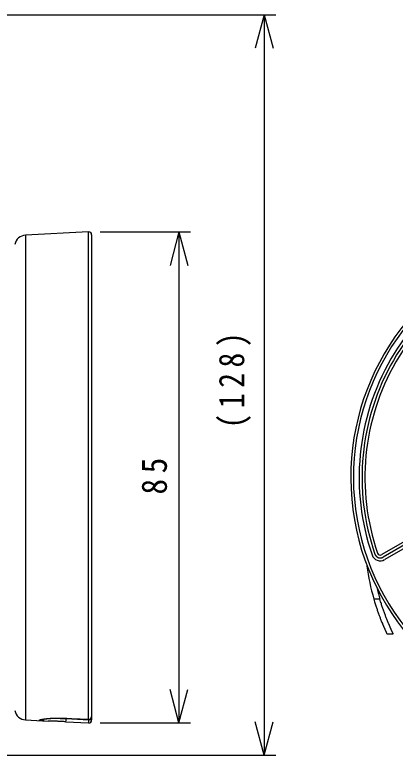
# Model space of a CAD drawing. Units: millimetres on the paper, scale 1:2. Extents: x -142 to 142, y -98 to 91.
# Drawn here: x 44.3 to 77.2, y -23.8 to 40.2 of the extents above; entities that cross this region are included whole.
import ezdxf

# ---------------------------------------------------------------- set-up
doc = ezdxf.new("R2010")
doc.units = ezdxf.units.MM
doc.layers.add('0-0_0', color=4, linetype='Continuous')
doc.styles.add('ＭＳ ゴシック', font='')
doc.styles.get('ＭＳ ゴシック').set_extended_font_data('MS Gothic')

msp = doc.modelspace()

# ---------------------------------------------------------------- linework, layer by layer
at = {"layer": '0-0_0'}
for p, q in [((32.582, 40.242), (66.856, 40.242)), ((65.856, 40.242), (65.079, 37.344)), ((65.856, 40.242), (65.856, -23.758)), ((65.856, 40.242), (66.632, 37.344)), ((50.669, 21.478), (45.216, 21.193)), ((45.216, 21.193), (45.216, 1.557)), ((50.669, -20.653), (50.669, 21.478)), ((50.932, 21.229), (50.932, -20.407)), ((51.669, 21.478), (59.483, 21.479)), ((58.483, 21.479), (57.707, 18.581)), ((58.483, 21.479), (58.484, -20.963)), ((58.483, 21.479), (59.26, 18.581)), ((45.216, 1.557), (45.216, -20.708)), ((78.193, -5.164), (76.017, -6.421)), ((78.318, -5.381), (76.142, -6.637)), ((78.443, -5.597), (76.267, -6.854)), ((75.849, -10.258), (75.328, -10.258)), ((76.453, -13.258), (77.007, -13.258)), ((58.484, -20.963), (57.707, -18.066)), ((58.484, -20.963), (59.26, -18.066)), ((50.932, -20.407), (50.932, -20.714)), ((45.216, -20.708), (47.16, -20.805)), ((48.713, -20.566), (48.711, -20.562)), ((48.712, -20.864), (48.711, -20.864)), ((48.712, -20.864), (50.669, -20.963)), ((48.733, -20.599), (48.733, -20.567)), ((48.733, -20.599), (50.691, -20.698)), ((50.671, -20.657), (50.669, -20.653)), ((50.691, -20.698), (50.691, -20.657)), ((51.669, -20.964), (59.484, -20.963)), ((65.856, -23.758), (65.079, -20.86)), ((65.856, -23.758), (66.632, -20.86)), ((-39.318, -23.758), (66.856, -23.758))]:
    msp.add_line(p, q, dxfattribs=at)
for points in [[(75.418, -6.368), (75.425, -6.387), (75.432, -6.404), (75.438, -6.42), (75.445, -6.433), (75.451, -6.446), (75.458, -6.457), (75.464, -6.468), (75.471, -6.478), (75.479, -6.488), (75.486, -6.498), (75.494, -6.509), (75.503, -6.519), (75.511, -6.529), (75.52, -6.539), (75.528, -6.548), (75.537, -6.558), (75.545, -6.566), (75.553, -6.574), (75.56, -6.581), (75.568, -6.588), (75.575, -6.594), (75.582, -6.6), (75.589, -6.606), (75.596, -6.611), (75.604, -6.616), (75.612, -6.621), (75.621, -6.627), (75.631, -6.632), (75.641, -6.638), (75.652, -6.644), (75.663, -6.649), (75.675, -6.655), (75.686, -6.66), (75.697, -6.665), (75.708, -6.67), (75.718, -6.675), (75.728, -6.679), (75.737, -6.682), (75.746, -6.685)], [(75.746, -6.685), (75.755, -6.688), (75.763, -6.69), (75.772, -6.692), (75.78, -6.694), (75.79, -6.696), (75.799, -6.697), (75.809, -6.698), (75.82, -6.7), (75.831, -6.701), (75.842, -6.702), (75.853, -6.703), (75.864, -6.703), (75.875, -6.704), (75.885, -6.704), (75.894, -6.705), (75.903, -6.705), (75.911, -6.705), (75.919, -6.705), (75.926, -6.704), (75.933, -6.704), (75.94, -6.703), (75.948, -6.702), (75.955, -6.701), (75.963, -6.7), (75.971, -6.698), (75.98, -6.696), (75.99, -6.694), (75.999, -6.692), (76.009, -6.69), (76.019, -6.687), (76.028, -6.685), (76.038, -6.682), (76.048, -6.68), (76.057, -6.677), (76.066, -6.674), (76.075, -6.67), (76.084, -6.667), (76.094, -6.662), (76.104, -6.657)], [(76.104, -6.657), (76.116, -6.652), (76.128, -6.645), (76.142, -6.637)], [(75.328, -10.258), (75.363, -10.38), (75.396, -10.49), (75.426, -10.59), (75.453, -10.681), (75.48, -10.766), (75.505, -10.846), (75.53, -10.922), (75.554, -10.996), (75.579, -11.071), (75.605, -11.146), (75.631, -11.223), (75.658, -11.3), (75.685, -11.377), (75.712, -11.453), (75.739, -11.529), (75.766, -11.603), (75.792, -11.675), (75.817, -11.745), (75.842, -11.812), (75.867, -11.877), (75.891, -11.941), (75.916, -12.006), (75.942, -12.073), (75.97, -12.143), (76, -12.216), (76.031, -12.294), (76.066, -12.379)], [(76.642, -12.457), (76.631, -12.432), (76.62, -12.406), (76.608, -12.379), (76.572, -12.294), (76.54, -12.216), (76.509, -12.143), (76.481, -12.073), (76.454, -12.007), (76.428, -11.942), (76.403, -11.877), (76.378, -11.812), (76.352, -11.745), (76.326, -11.676), (76.299, -11.603), (76.271, -11.529), (76.244, -11.454), (76.216, -11.377), (76.188, -11.3), (76.161, -11.223), (76.134, -11.147), (76.107, -11.071), (76.082, -10.997), (76.056, -10.923), (76.031, -10.846), (76.005, -10.767), (75.978, -10.682), (75.949, -10.59), (75.918, -10.49), (75.885, -10.38), (75.849, -10.258)], [(76.066, -12.379), (76.078, -12.406), (76.088, -12.432), (76.099, -12.457), (76.108, -12.481), (76.118, -12.503), (76.127, -12.525), (76.136, -12.546), (76.145, -12.566), (76.153, -12.586), (76.162, -12.606), (76.17, -12.626), (76.178, -12.645), (76.186, -12.663), (76.194, -12.681), (76.201, -12.699), (76.209, -12.716), (76.216, -12.732), (76.222, -12.747), (76.229, -12.762), (76.235, -12.776), (76.241, -12.79), (76.246, -12.802), (76.252, -12.815), (76.257, -12.826), (76.262, -12.838), (76.267, -12.848), (76.272, -12.859), (76.276, -12.869), (76.281, -12.879), (76.285, -12.889), (76.289, -12.899), (76.293, -12.908), (76.297, -12.917), (76.301, -12.926), (76.305, -12.934), (76.309, -12.943), (76.312, -12.951), (76.316, -12.958), (76.319, -12.966)], [(76.879, -12.988), (76.876, -12.981), (76.872, -12.973), (76.869, -12.966), (76.865, -12.958), (76.862, -12.951), (76.858, -12.943), (76.854, -12.934), (76.85, -12.926), (76.846, -12.917), (76.842, -12.908), (76.838, -12.899), (76.834, -12.889), (76.829, -12.88), (76.825, -12.87), (76.82, -12.859), (76.815, -12.849), (76.81, -12.838), (76.805, -12.826), (76.8, -12.815), (76.794, -12.802), (76.788, -12.79), (76.782, -12.776), (76.776, -12.762), (76.769, -12.748), (76.762, -12.732), (76.755, -12.716), (76.748, -12.699), (76.74, -12.681), (76.732, -12.663), (76.723, -12.645), (76.715, -12.626), (76.706, -12.606), (76.698, -12.587), (76.689, -12.567), (76.68, -12.546), (76.671, -12.525), (76.661, -12.503), (76.652, -12.481), (76.642, -12.457)], [(76.319, -12.966), (76.323, -12.973), (76.326, -12.981), (76.329, -12.988), (76.332, -12.995), (76.335, -13.002), (76.338, -13.009), (76.342, -13.016), (76.345, -13.022), (76.348, -13.029), (76.351, -13.036), (76.354, -13.043), (76.357, -13.05), (76.361, -13.057), (76.364, -13.064), (76.367, -13.071), (76.37, -13.078), (76.373, -13.085), (76.376, -13.092), (76.38, -13.099), (76.383, -13.106), (76.386, -13.113), (76.389, -13.12), (76.392, -13.126), (76.395, -13.133), (76.399, -13.14), (76.402, -13.147), (76.405, -13.154), (76.408, -13.161), (76.411, -13.168), (76.415, -13.175), (76.418, -13.182), (76.421, -13.189), (76.424, -13.196), (76.427, -13.203), (76.431, -13.209), (76.434, -13.216), (76.437, -13.223), (76.44, -13.23), (76.444, -13.237)], [(76.444, -13.237), (76.447, -13.244), (76.45, -13.251), (76.453, -13.258)], [(77.007, -13.258), (77.004, -13.251), (77.001, -13.244), (76.997, -13.237), (76.994, -13.23), (76.991, -13.223), (76.987, -13.216), (76.984, -13.209), (76.981, -13.203), (76.977, -13.196), (76.974, -13.189), (76.971, -13.182), (76.967, -13.175), (76.964, -13.168), (76.961, -13.161), (76.957, -13.154), (76.954, -13.147), (76.951, -13.14), (76.948, -13.133), (76.944, -13.127), (76.941, -13.12), (76.938, -13.113), (76.934, -13.106), (76.931, -13.099), (76.928, -13.092), (76.925, -13.085), (76.921, -13.078), (76.918, -13.071), (76.915, -13.064), (76.912, -13.057), (76.908, -13.05), (76.905, -13.043), (76.902, -13.036), (76.899, -13.03), (76.895, -13.023), (76.892, -13.016), (76.889, -13.009), (76.886, -13.002), (76.882, -12.995), (76.879, -12.988)], [(46.832, -20.792), (46.819, -20.791), (46.802, -20.79), (46.781, -20.789), (46.757, -20.788), (46.731, -20.787), (46.703, -20.786), (46.674, -20.784), (46.646, -20.782), (46.619, -20.78), (46.594, -20.778), (46.57, -20.776), (46.548, -20.774), (46.528, -20.771), (46.509, -20.768), (46.492, -20.765), (46.477, -20.762), (46.464, -20.758), (46.452, -20.754), (46.442, -20.75), (46.433, -20.745), (46.427, -20.741), (46.423, -20.735), (46.421, -20.73), (46.422, -20.724), (46.427, -20.719), (46.434, -20.713), (46.444, -20.706), (46.458, -20.7), (46.476, -20.693), (46.497, -20.687), (46.521, -20.68), (46.549, -20.673), (46.579, -20.666), (46.613, -20.659), (46.65, -20.652), (46.69, -20.644), (46.733, -20.637), (46.779, -20.63), (46.827, -20.624)], [(46.567, -20.682), (46.568, -20.682), (46.568, -20.682), (46.569, -20.682), (46.57, -20.681), (46.572, -20.681), (46.574, -20.68), (46.576, -20.679), (46.58, -20.678), (46.584, -20.677), (46.588, -20.676), (46.594, -20.674), (46.601, -20.673), (46.608, -20.671), (46.616, -20.669), (46.626, -20.666), (46.636, -20.664), (46.647, -20.661), (46.659, -20.659), (46.672, -20.656), (46.686, -20.653), (46.701, -20.651), (46.717, -20.648), (46.735, -20.645), (46.753, -20.641), (46.773, -20.638), (46.793, -20.635), (46.816, -20.632), (46.839, -20.628), (46.863, -20.625), (46.889, -20.622), (46.916, -20.618), (46.945, -20.615), (46.974, -20.611), (47.005, -20.608), (47.036, -20.604), (47.069, -20.601), (47.103, -20.597), (47.138, -20.594), (47.174, -20.591)], [(46.827, -20.624), (46.878, -20.617), (46.932, -20.61), (46.989, -20.604), (47.048, -20.597), (47.109, -20.591), (47.173, -20.586), (47.239, -20.58), (47.307, -20.575), (47.376, -20.571), (47.446, -20.566), (47.518, -20.562), (47.589, -20.559), (47.66, -20.556), (47.73, -20.553), (47.8, -20.551), (47.868, -20.549), (47.935, -20.548), (48, -20.547), (48.064, -20.547), (48.126, -20.547), (48.187, -20.548), (48.246, -20.548), (48.304, -20.549), (48.361, -20.55), (48.416, -20.552), (48.469, -20.553), (48.519, -20.555), (48.565, -20.556), (48.607, -20.558), (48.643, -20.559), (48.673, -20.561), (48.696, -20.562), (48.711, -20.562)], [(48.711, -20.864), (48.624, -20.86), (48.537, -20.856), (48.451, -20.852), (48.366, -20.848), (48.283, -20.844), (48.2, -20.841), (48.12, -20.837), (48.042, -20.834), (47.967, -20.831), (47.895, -20.829), (47.826, -20.826), (47.76, -20.824), (47.697, -20.822), (47.637, -20.821), (47.579, -20.819), (47.525, -20.817), (47.475, -20.816), (47.427, -20.815), (47.382, -20.813), (47.34, -20.812), (47.302, -20.81), (47.268, -20.809), (47.238, -20.808), (47.212, -20.807), (47.19, -20.806), (47.172, -20.805), (47.16, -20.805)], [(47.174, -20.591), (47.211, -20.588), (47.249, -20.585), (47.287, -20.582), (47.327, -20.579), (47.368, -20.576), (47.409, -20.573), (47.452, -20.571), (47.495, -20.568), (47.539, -20.566), (47.584, -20.564), (47.629, -20.562), (47.675, -20.56), (47.722, -20.558), (47.769, -20.557), (47.817, -20.556), (47.866, -20.555), (47.914, -20.554), (47.963, -20.553), (48.012, -20.553), (48.06, -20.553), (48.108, -20.552), (48.155, -20.552), (48.201, -20.553), (48.245, -20.553), (48.289, -20.553), (48.33, -20.554), (48.371, -20.554), (48.41, -20.555), (48.447, -20.555), (48.484, -20.556), (48.52, -20.557), (48.554, -20.558), (48.587, -20.56), (48.62, -20.561), (48.651, -20.563), (48.68, -20.564), (48.706, -20.566), (48.73, -20.567), (48.75, -20.568)], [(47.766, -20.558), (47.798, -20.559), (47.833, -20.56), (47.872, -20.561), (47.914, -20.562), (47.958, -20.564), (48.005, -20.565), (48.054, -20.567), (48.105, -20.569), (48.158, -20.571), (48.211, -20.573), (48.267, -20.576), (48.324, -20.578), (48.384, -20.581), (48.446, -20.584), (48.512, -20.588), (48.581, -20.591), (48.655, -20.595), (48.733, -20.599)], [(48.711, -20.562), (49.21, -20.585), (50.669, -20.653)], [(48.713, -20.566), (50.083, -20.63), (50.671, -20.657)], [(48.75, -20.568), (48.767, -20.569), (48.779, -20.57), (48.786, -20.571)]]:
    msp.add_lwpolyline(points, dxfattribs=at)
for centre, radius, start, end in [((45.269, 20.194), 1, 93, 168.64124), ((50.682, 21.229), 0.25, 0, 93), ((94.57, 0.24), 21.236, 36.43175, 263.01213), ((94.556, 0.249), 20.994, 36.38768, 263.05602), ((94.557, 0.242), 20.5, 100.94539, 199.0546), ((94.557, 0.242), 20.248, 100.94589, 199.05411), ((94.557, 0.242), 19.998, 100.94589, 199.05411), ((75.891, -6.205), 0.25, 199.05362, 300), ((75.889, -6.205), 0.75, 199.0546, 300), ((94.557, -4.758), 20, 187.56357, 195.96202), ((94.557, -4.758), 19.5, 193.69354, 196.38268), ((45.269, -19.71), 1, 191.35876, 267), ((50.684, -20.405), 0.248, 266.5755, 359.49979), ((50.682, -20.407), 0.25, 267.34407, 0), ((46.653, -20.564), 2.081, 351.717, 359.05281), ((50.682, -20.714), 0.25, 267.09357, 0), ((48.618, -20.665), 2.074, 351.70753, 359.0686), ((50.75, -21.66), 0.963, 79.07294, 93.49222)]:
    msp.add_arc(centre, radius, start, end, dxfattribs=at)

# ---------------------------------------------------------------- texts
at = {"layer": '0-0_0', "char_height": 2.199, "attachment_point": 7, "rotation": 90, "style": 'ＭＳ ゴシック'}
for s, insert in [('\\T1.38;\\W0.85;(128)', (64.706, 4.492)), ('\\T1.36;\\W0.9;85', (57.47, -1.224))]:
    msp.add_mtext(s, dxfattribs=dict(at, insert=insert))

doc.saveas('drawing.dxf')
